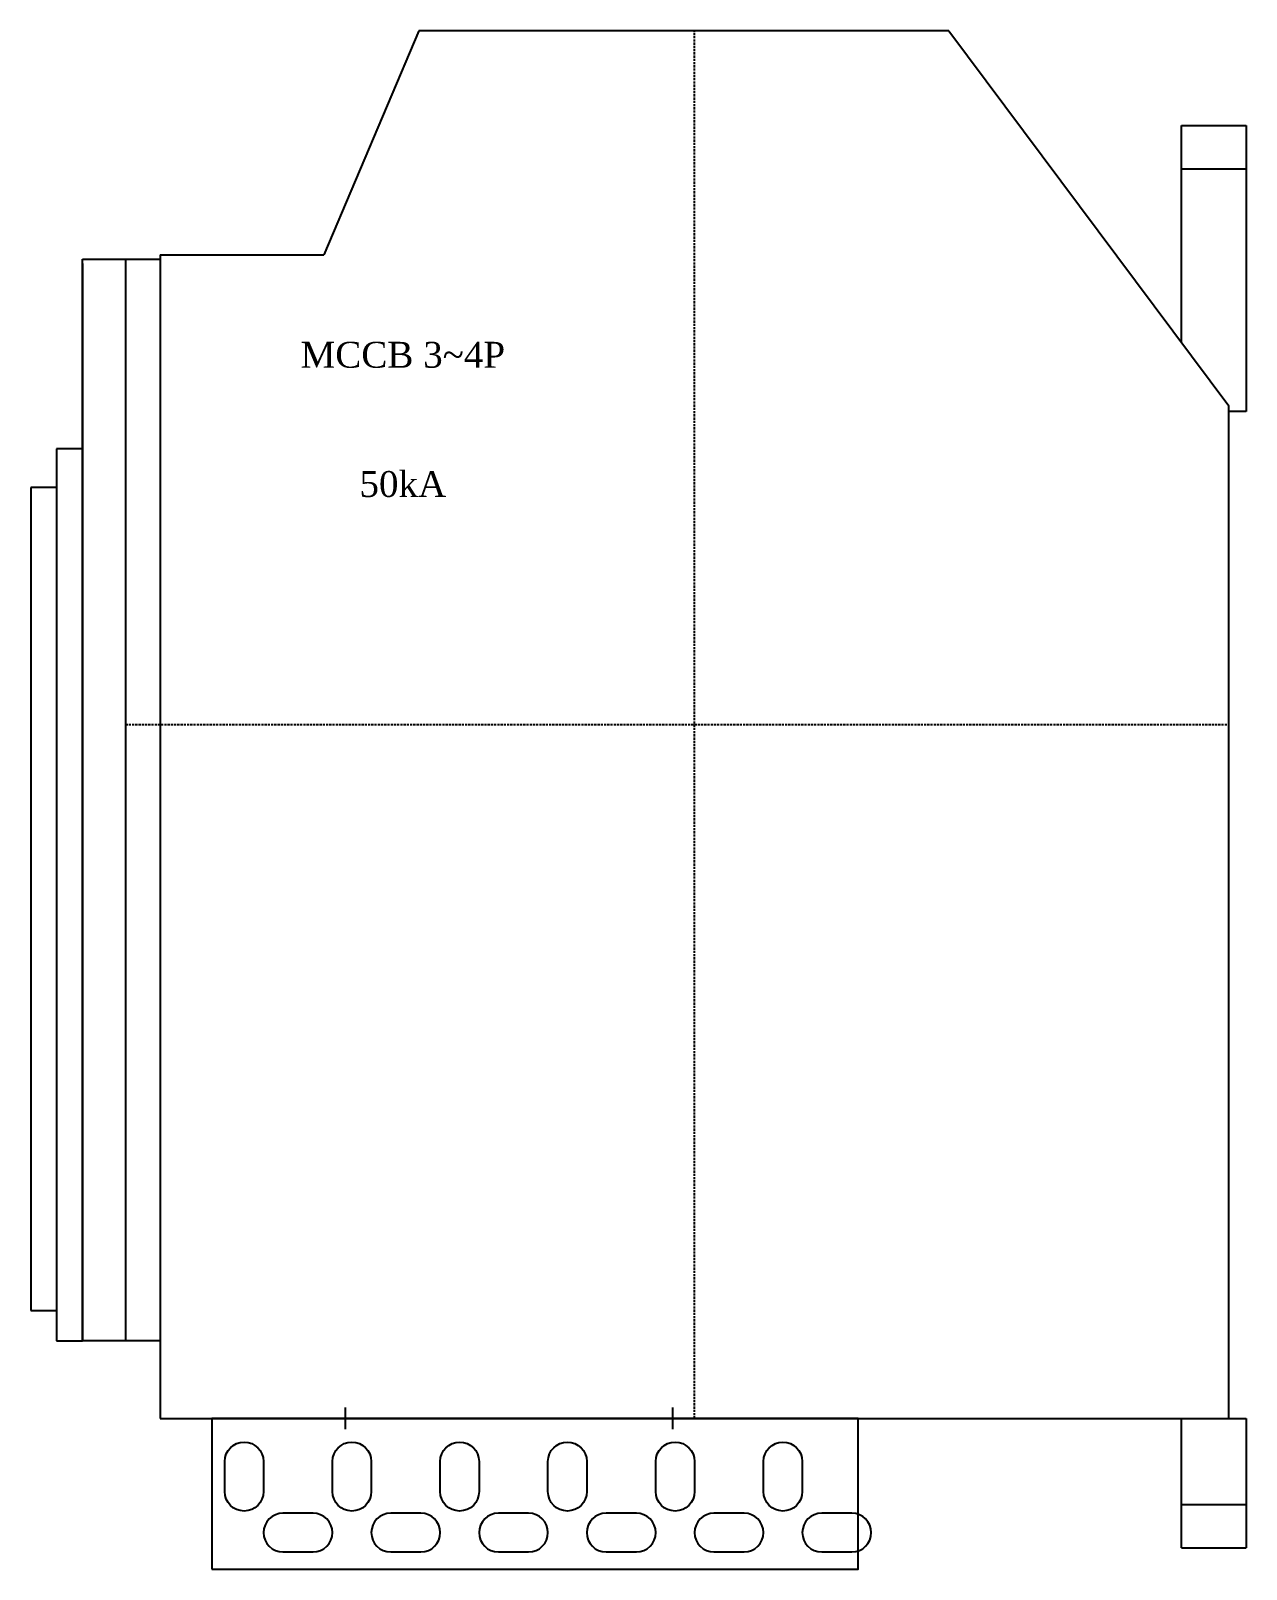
# Model space of a CAD drawing. Extents: x 0 to 282, y 0 to 357.
import ezdxf
from ezdxf.enums import TextEntityAlignment as Align

# ---------------------------------------------------------------- set-up
doc = ezdxf.new("R2010")
doc.units = 0
doc.linetypes.add('DASHED', pattern=[0.75, 0.5, -0.25])
for name, color, linetype in [('--4N-THT. MCB-MCCB-ACB', 124, 'CONTINUOUS'), ('--5N-THT. SUPPORT', 11, 'CONTINUOUS'), ('--8N-THT. FIXING HOLE', 4, 'CONTINUOUS')]:
    doc.layers.add(name, color=color, linetype=linetype)
doc.styles.add('VNI-TNR-DIM', font='times.ttf')

# ---------------------------------------------------------------- blocks, each defined once
blk = doc.blocks.new('06 - N - SC MCCB CHIẾU HÔNG NS06b~160N4DM2')
at = {"layer": '--4N-THT. MCB-MCCB-ACB'}
for p, q in [((68, 161), (45.96, 109)), ((191, 161), (256, 74)), ((245, 88.72), (245, 139)), ((245, 139), (260, 139)), ((260, 139), (260, 72.65)), ((245, 129), (260, 129)), ((-10, -143), (-10, 108)), ((-10, 108), (8, 108)), ((8, 109), (45.96, 109)), ((8, 109), (8, -161)), ((-10, 107), (-10, 64)), ((256, -161), (256, 74)), ((260, 72.65), (256, 72.65)), ((-10, 64), (-16, 64)), ((-16, 64), (-16, -143)), ((-16, 64), (-16, 55)), ((-16, 55), (-22, 55)), ((-22, 55), (-22, -136)), ((-22, -136), (-16, -136)), ((-16, -143), (-10, -143)), ((8, -143), (-10, -143)), ((245, -191), (245, -161)), ((256, -161), (260, -161)), ((260, -161), (260, -191)), ((245, -181), (260, -181)), ((245, -191), (260, -191))]:
    blk.add_line(p, q, dxfattribs=at)
at = {"layer": '--4N-THT. MCB-MCCB-ACB', "color": 6, "linetype": 'DASHED'}
for p, q in [((132, -161), (132, 161)), ((0, 0), (256, 0))]:
    blk.add_line(p, q, dxfattribs=at)
at = {"layer": '--4N-THT. MCB-MCCB-ACB', "color": 1}
blk.add_line((0, 108), (0, -143), dxfattribs=at)
at = {"layer": '--4N-THT. MCB-MCCB-ACB', "color": 4}
for p, q in [((51, -163.5), (51, -158.5)), ((127, -163.5), (127, -158.5))]:
    blk.add_line(p, q, dxfattribs=at)
at = {"layer": '--4N-THT. MCB-MCCB-ACB'}
for points in [[(191, 161), (68, 161)], [(-10, 107), (-10, -143)], [(8, -161), (256, -161), (256, 74)]]:
    blk.add_lwpolyline(points, dxfattribs=at)
at = {"layer": '--5N-THT. SUPPORT', "color": 4}
blk.add_lwpolyline([(20, -196), (170, -196), (170, -161), (20, -161)], close=True, dxfattribs=at)
at = {"layer": '--8N-THT. FIXING HOLE'}
for points in [[(32, -171), (32, -178, -1), (23, -178), (23, -171, -1)], [(57, -171), (57, -178, -1), (48, -178), (48, -171, -1)], [(82, -171), (82, -178, -1), (73, -178), (73, -171, -1)], [(107, -171), (107, -178, -1), (98, -178), (98, -171, -1)], [(132, -171), (132, -178, -1), (123, -178), (123, -171, -1)], [(157, -171), (157, -178, -1), (148, -178), (148, -171, -1)], [(43.5, -183), (36.5, -183, 1), (36.5, -192), (43.5, -192, 1)], [(68.5, -183), (61.5, -183, 1), (61.5, -192), (68.5, -192, 1)], [(93.5, -183), (86.5, -183, 1), (86.5, -192), (93.5, -192, 1)], [(118.5, -183), (111.5, -183, 1), (111.5, -192), (118.5, -192, 1)], [(143.5, -183), (136.5, -183, 1), (136.5, -192), (143.5, -192, 1)], [(168.5, -183), (161.5, -183, 1), (161.5, -192), (168.5, -192, 1)]]:
    blk.add_lwpolyline(points, format="xyb", close=True, dxfattribs=at)
at = {"layer": '--4N-THT. MCB-MCCB-ACB', "color": 3, "style": 'VNI-TNR-DIM'}
for s, p in [('MCCB 3~4P', (64.32, 85.82)), ('50kA', (64.32, 55.82))]:
    blk.add_text(s, height=6, dxfattribs=at).set_placement(p, align=Align.MIDDLE_CENTER)
for tag, p in [('630B~1600A', (64.32, 75.82)), ('NS06~160N4DE2', (64.32, 65.82))]:
    blk.add_attdef(tag, text='', height=6, dxfattribs=at).set_placement(p, align=Align.MIDDLE_CENTER)

msp = doc.modelspace()

# ---------------------------------------------------------------- block references
msp.add_blockref('06 - N - SC MCCB CHIẾU HÔNG NS06b~160N4DM2', (22, 196))

doc.saveas('drawing.dxf')
